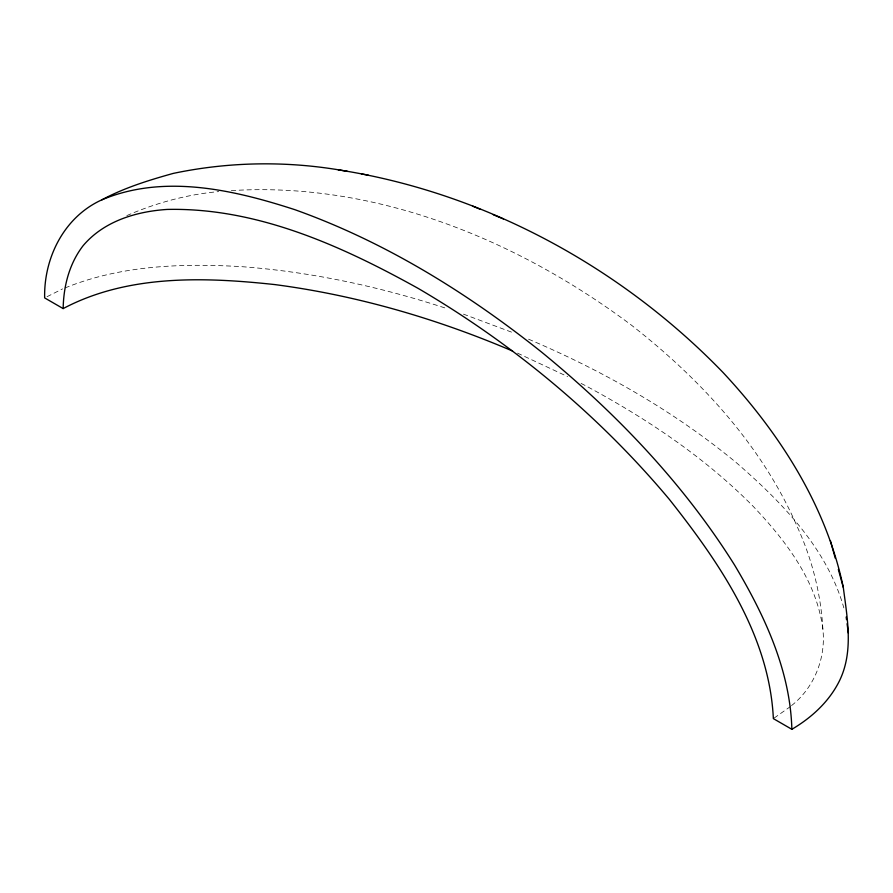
<?xml version="1.0" encoding="UTF-8"?>
<svg xmlns="http://www.w3.org/2000/svg" width="893" height="893" viewBox="0 0 893 893"><rect width="100%" height="100%" fill="white"/><g stroke="black" fill="none" stroke-linecap="round" stroke-linejoin="round"><path stroke-width="0.67" stroke-dasharray="4.46 3.35" d="M790.539 706.486L773.36 718.619M791.533 705.593C814.204 687.722 825.958 658.163 822.911 629.587C820.991 594.269 812.117 559.364 797.471 527.227C762.365 445.931 700.425 379.045 631.295 325.052C516.958 239.447 374.301 181.045 229.568 190.722M47.039 296.699L62.555 288.897M126.839 215.593C155.907 202.923 187.106 194.417 218.752 191.604M65.066 287.948C120.711 265.232 182.228 263.178 241.49 266.65C311.735 271.885 381.065 286.921 447.918 308.9M463.456 314.135L512.147 332.352M528.544 339.184C603.043 370.852 674.304 411.26 736.747 463.032C782.101 502.435 827.085 548.592 843.852 607.899M517.516 353.137L567.58 376.567M581.086 383.421L584.781 385.285C645.862 418.002 704.309 456.937 753.201 506.376C785.773 540.689 816.961 581.187 822.911 629.587"/><path stroke-width="1.34" d="M338.19 169.815C484.095 192.531 620.49 266.583 722.928 372.37C779.433 432.949 826.114 505.405 843.305 587.415C847.256 618.257 853.753 651.365 839.543 680.656C829.296 701.507 811.681 717.637 791.857 729.302L773.36 718.619C769.364 635.169 719.49 562.78 669.348 499.366C598.779 415.122 512.995 343.984 418.259 288.45C341.461 245.776 256.827 207.433 167.158 209.431C136.116 211.474 103.789 221.185 83.082 245.731C69.252 263.736 63.559 286.162 63.157 308.587L44.65 297.905C43.757 257.686 64.24 216.765 101.914 199.809C124.306 187.787 148.796 180.219 173.197 173.421C230.517 161.332 290.058 160.695 347.667 171.434M63.157 308.587C127.744 274.363 204.251 276.953 274.865 284.588C356.72 295.326 436.71 318.645 512.56 351.038M101.914 199.809C163.91 173.755 233.519 189.762 294.857 209.676C384.905 241.791 467.162 292.725 541.649 352.155C616.014 413.001 683.446 483.414 734.593 565.079C764.363 615.054 790.294 670.13 791.857 729.302M361.475 173.956L368.184 175.084M472.866 206.216L480.188 209.263M493.304 214.744L503.373 218.93M830.39 540.611L835.268 558.237M838.337 569.444L843.305 587.415M846.173 616.996L846.531 619.686M847.077 623.716L848.35 633.115"/></g></svg>
